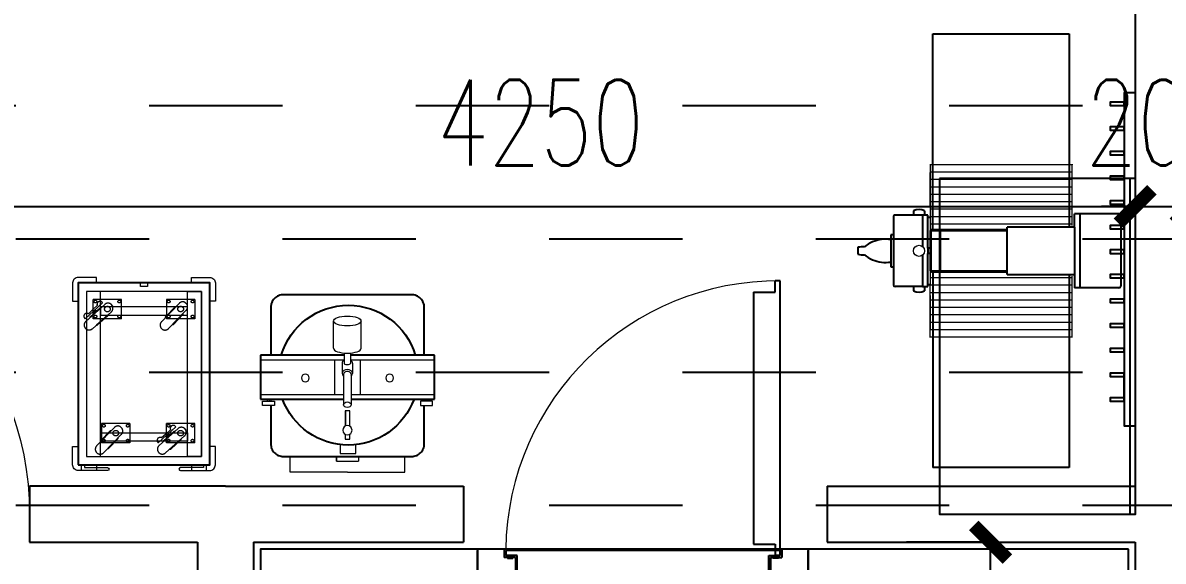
# Model space of a CAD drawing. Header units: millimetres. Extents: x 12325263 to 13848842, y -1463133 to 573208.
# Drawn here: x 12572072 to 12576147, y -840304 to -838380 of the extents above; entities that cross this region are included whole.
import ezdxf
from ezdxf.xclip import XClip

# ---------------------------------------------------------------- set-up
doc = ezdxf.new("R2010")
doc.units = ezdxf.units.MM
doc.header["$LTSCALE"] = 1000
doc.header["$XCLIPFRAME"] = 0
doc.linetypes.add('DASH', pattern=[0.35, 0.25, -0.1])
doc.linetypes.add('DASHED', pattern=[19.05, 12.7, -6.35])
for name, color, linetype in [('A-ANNO-DIMS', 83, 'Continuous'), ('A-WALL', 5, 'Continuous'), ('DOOR_FIRE', 1, 'Continuous'), ('fur202301', 252, 'Continuous'), ('WALL', 5, 'Continuous'), ('WALL-SHATCH', 8, 'Continuous'), ('建筑-楼板开洞', 251, 'Continuous')]:
    doc.layers.add(name, color=color, linetype=linetype)
doc.styles.add('_TCH_DIM_T3', font='SIMPLEX.shx', dxfattribs={"width": 0.705882, "bigfont": 'GBCBIG.shx'})
doc.dimstyles.new('_TCH_ARCH&&120', dxfattribs={"dimtxt": 306, "dimasz": 120, "dimexe": 300, "dimexo": 360, "dimgap": 147, "dimtad": 1, "dimdec": 0, "dimzin": 0, "dimdsep": 46, "dimtxsty": '_TCH_DIM_T3', "dimblk": 'ARCHTICK', "dimcen": 0.09, "dimclrt": 7, "dimazin": 2, "dimtfac": 1, "dimtdec": 0, "dimtix": 1, "dimtmove": 2, "dimatfit": 3, "dimfxl": 1, "dimfxlon": 1, "dimtolj": 1, "dimtzin": 0, "dimarcsym": 0})

# ---------------------------------------------------------------- blocks, each defined once
blk = doc.blocks.new('adgshg13-A$C7F010FC0')
at = {"layer": 'WALL-SHATCH'}
h = blk.add_hatch(color=256, dxfattribs=at)
h.dxf.hatch_style = 1
h.paths.add_polyline_path([(-60384.2, -16880.9), (-763.2, 197.5), (12587.6, -13153.3), (12587.6, -157996), (-162964.9, -188820.4), (-171262.4, -180522.9), (-171262.4, -31310.9), (-150707.2, -10755.7), (-131860.1, -7980.9), (-99162.4, -7980.9), (-99162.4, -4980.9), (-76620.4, -4980.9), (-70107.7, -16880.9)], flags=16)
h.paths.add_polyline_path([(-60091.2, -16380.9), (-646.9, 646.9), (12987.6, -12987.6), (12987.6, -158331.9), (-163100.6, -189250.4), (-171662.4, -180688.6), (-171662.4, -31145.2), (-150777.9, -10260.7), (-131896.7, -7480.9), (-99562.4, -7480.9), (-99562.4, -4580.9), (-76365.6, -4580.9), (-69907.5, -16380.9)])
blk = doc.blocks.new('A$C4C7A72D3')
at = {"layer": 'WALL', "color": 1}
blk.add_blockref('adgshg13-A$C7F010FC0', (210433, 205503.6), dxfattribs=at)
blk = doc.blocks.new('asdgagA$C655A5B81')
for p, q in [((0, 1059.1), (0, 963.1)), ((0, 959.1), (0, 1059.1)), ((135, 1059.1), (0, 1059.1)), ((0, 1059.1), (0, 963.1)), ((0, 965.1), (0, 1059.1)), ((0, 965.1), (0, 1059.1)), ((1045, 1059.1), (135, 1059.1)), ((135, 988.4), (135, 1059.1)), ((135, 988.4), (135, 1059.1)), ((140, 1059.1), (140, 981.2)), ((1040, 1059.1), (1040, 981.2)), ((1045, 988.4), (1045, 1059.1)), ((1045, 988.4), (1045, 1059.1)), ((1181, 1059.1), (1045, 1059.1)), ((1181, 959.1), (1181, 1059.1)), ((1181, 1059.1), (1181, 963.1)), ((1181, 1059.1), (1181, 963.1)), ((1181, 965.1), (1181, 1059.1)), ((94.4, 959.1), (94.4, 988.4)), ((135, 988.4), (94.4, 988.4)), ((94.4, 959.1), (94.4, 988.4)), ((135, 988.4), (94.4, 988.4)), ((94.4, 963.1), (94.4, 988.4)), ((140, 981.2), (99.4, 981.2)), ((99.4, 963.1), (99.4, 981.2)), ((99.4, 981.2), (117.5, 981.2)), ((99.4, 981.2), (99.4, 0)), ((117.5, 940.6), (117.5, 981.2)), ((1040, 981.2), (1080.6, 981.2)), ((1045, 988.4), (1085.6, 988.4)), ((1045, 988.4), (1085.6, 988.4)), ((1080.6, 963.1), (1080.6, 981.2)), ((1085.6, 959.1), (1085.6, 988.4)), ((1085.6, 959.1), (1085.6, 988.4)), ((1085.6, 963.1), (1085.6, 988.4)), ((0, 959.1), (94.4, 959.1)), ((94.4, 959.1), (1085.6, 959.1)), ((99.4, 963.1), (1080.6, 963.1)), ((195.4, 940.6), (117.5, 940.6)), ((195.4, 40.6), (195.4, 940.6)), ((1085.6, 959.1), (1181, 959.1)), ((117.5, 40.6), (117.5, 0)), ((195.4, 40.6), (117.5, 40.6)), ((99.4, 0), (117.5, 0))]:
    blk.add_line(p, q)
at = {"lineweight": 0}
for p, q in [((105.2, 981.2), (105.2, 982)), ((105.2, 982), (125.5, 982)), ((105.3, 992.4), (125.5, 992.4)), ((105.3, 989.4), (105.3, 992.4)), ((125.5, 989.4), (105.3, 989.4)), ((106, 981.2), (115, 981.2)), ((112.7, 985.7), (112.7, 989.5)), ((112.7, 989.5), (119.1, 989.5)), ((117.2, 985.7), (112.7, 985.7)), ((112.7, 985), (117.2, 985)), ((112.7, 984.6), (117.2, 984.6)), ((117.2, 983.1), (112.7, 983.1)), ((117.2, 982.7), (112.7, 982.7)), ((113.1, 987.8), (113.1, 989.1)), ((113.1, 989.1), (119.1, 989.1)), ((113.1, 987.8), (114.1, 987.8)), ((113.1, 986.1), (113.1, 987.4)), ((113.1, 987.4), (114.1, 987.4)), ((117.2, 986.1), (113.1, 986.1)), ((113.8, 991), (115.2, 989.6)), ((113.8, 990.8), (115.1, 989.6)), ((113.9, 991.4), (115.7, 989.7)), ((113.9, 991.3), (115.6, 989.6)), ((113.9, 991.2), (115.5, 989.6)), ((113.9, 991.1), (115.3, 989.6)), ((113.9, 990.7), (114.9, 989.6)), ((113.9, 990.5), (114.8, 989.7)), ((114, 991.6), (115.8, 989.8)), ((114, 991.5), (115.8, 989.7)), ((114, 990.2), (114.5, 989.8)), ((114.1, 991.7), (115.9, 989.8)), ((114.1, 991.7), (116, 989.9)), ((114.2, 991.9), (116.1, 990)), ((114.2, 991.8), (116.1, 989.9)), ((114.3, 991.9), (116.2, 990.1)), ((114.4, 992), (116.3, 990.1)), ((114.5, 992.1), (116.3, 990.2)), ((114.6, 992.1), (116.4, 990.3)), ((114.6, 992.1), (116.4, 990.4)), ((114.7, 992.2), (116.5, 990.5)), ((114.8, 992.2), (116.5, 990.6)), ((114.9, 992.2), (116.5, 990.7)), ((115.1, 992.3), (116.5, 990.8)), ((115.2, 992.3), (116.5, 990.9)), ((115.3, 992.3), (116.5, 991.1)), ((115.5, 992.2), (116.5, 991.2)), ((115.7, 992.2), (116.4, 991.4)), ((115.7, 981.2), (124.7, 981.2)), ((116, 992), (116.3, 991.7)), ((117.6, 982), (117.6, 982.3)), ((119.1, 985.5), (118, 985.5)), ((119.1, 985.2), (118, 985.2)), ((118, 982.7), (118, 982.7)), ((118, 982), (118, 982.3)), ((125.5, 989.5), (119.1, 989.5)), ((125.1, 989.1), (119.1, 989.1)), ((119.1, 985.5), (120.3, 985.5)), ((119.1, 985.2), (120.3, 985.2)), ((120.2, 982.7), (120.2, 982.7)), ((120.2, 982), (120.2, 982.3)), ((120.6, 982), (120.6, 982.3)), ((121, 986.1), (125.1, 986.1)), ((121, 985.7), (125.5, 985.7)), ((125.5, 985), (121, 985)), ((125.5, 984.6), (121, 984.6)), ((121, 983.1), (125.5, 983.1)), ((121, 982.7), (125.5, 982.7)), ((125.1, 987.8), (124.2, 987.8)), ((125.1, 987.4), (124.2, 987.4)), ((125.1, 987.8), (125.1, 989.1)), ((125.1, 986.1), (125.1, 987.4)), ((125.5, 992.4), (125.5, 989.4)), ((125.5, 985.7), (125.5, 989.5)), ((125.5, 981.2), (125.5, 982)), ((1054.5, 992.4), (1054.5, 989.4)), ((1074.7, 992.4), (1054.5, 992.4)), ((1054.5, 989.5), (1060.9, 989.5)), ((1054.5, 985.7), (1054.5, 989.5)), ((1054.5, 989.4), (1074.7, 989.4)), ((1059, 985.7), (1054.5, 985.7)), ((1054.5, 985), (1059, 985)), ((1054.5, 984.6), (1059, 984.6)), ((1059, 983.1), (1054.5, 983.1)), ((1059, 982.7), (1054.5, 982.7)), ((1074.8, 982), (1054.5, 982)), ((1054.5, 981.2), (1054.5, 982)), ((1054.9, 989.1), (1060.9, 989.1)), ((1054.9, 987.8), (1054.9, 989.1)), ((1054.9, 987.8), (1055.8, 987.8)), ((1054.9, 987.4), (1055.8, 987.4)), ((1054.9, 986.1), (1054.9, 987.4)), ((1059, 986.1), (1054.9, 986.1)), ((1064.3, 981.2), (1055.3, 981.2)), ((1059.4, 982), (1059.4, 982.3)), ((1060.9, 985.5), (1059.7, 985.5)), ((1060.9, 985.2), (1059.7, 985.2)), ((1059.8, 982.7), (1059.8, 982.7)), ((1059.8, 982), (1059.8, 982.3)), ((1067.3, 989.5), (1060.9, 989.5)), ((1066.9, 989.1), (1060.9, 989.1)), ((1060.9, 985.5), (1062, 985.5)), ((1060.9, 985.2), (1062, 985.2)), ((1062, 982.7), (1062, 982.7)), ((1062, 982), (1062, 982.3)), ((1062.4, 982), (1062.4, 982.3)), ((1062.8, 986.1), (1066.9, 986.1)), ((1062.8, 985.7), (1067.3, 985.7)), ((1067.3, 985), (1062.8, 985)), ((1067.3, 984.6), (1062.8, 984.6)), ((1062.8, 983.1), (1067.3, 983.1)), ((1062.8, 982.7), (1067.3, 982.7)), ((1064.7, 992.3), (1063.5, 991.1)), ((1064.8, 992.3), (1063.5, 990.9)), ((1064.9, 992.3), (1063.5, 990.8)), ((1064.5, 992.2), (1063.5, 991.2)), ((1065.1, 992.2), (1063.5, 990.7)), ((1065.2, 992.2), (1063.5, 990.6)), ((1065.3, 992.2), (1063.5, 990.5)), ((1064.3, 992.2), (1063.6, 991.4)), ((1065.4, 992.1), (1063.6, 990.4)), ((1065.4, 992.1), (1063.6, 990.3)), ((1065.5, 992.1), (1063.7, 990.2)), ((1064, 992), (1063.7, 991.7)), ((1065.6, 992), (1063.7, 990.1)), ((1065.7, 991.9), (1063.8, 990.1)), ((1065.8, 991.9), (1063.9, 990)), ((1065.8, 991.8), (1063.9, 989.9)), ((1065.9, 991.7), (1064, 989.9)), ((1065.9, 991.7), (1064.1, 989.8)), ((1066, 991.6), (1064.2, 989.8)), ((1066, 991.5), (1064.2, 989.7)), ((1066.1, 991.4), (1064.3, 989.7)), ((1066.1, 991.3), (1064.4, 989.6)), ((1066.1, 991.2), (1064.5, 989.6)), ((1066.1, 991.1), (1064.7, 989.6)), ((1066.2, 991), (1064.8, 989.6)), ((1066.2, 990.8), (1064.9, 989.6)), ((1074, 981.2), (1065, 981.2)), ((1066.1, 990.7), (1065.1, 989.6)), ((1066.1, 990.5), (1065.2, 989.7)), ((1066, 990.2), (1065.5, 989.8)), ((1066.9, 987.8), (1065.9, 987.8)), ((1066.9, 987.4), (1065.9, 987.4)), ((1066.9, 987.8), (1066.9, 989.1)), ((1066.9, 986.1), (1066.9, 987.4)), ((1067.3, 985.7), (1067.3, 989.5)), ((1074.7, 989.4), (1074.7, 992.4)), ((1074.8, 981.2), (1074.8, 982))]:
    blk.add_line(p, q, dxfattribs=at)
for centre in [(115.2, 990.9), (1064.8, 990.9)]:
    blk.add_circle(centre, 1.34, dxfattribs=at)
for centre, radius, start, end in [((112.7, 983.8), 1.12, 90, 270), ((112.7, 983.8), 0.75, 90, 270), ((114.1, 987.6), 0.188, 270, 90), ((117.2, 985.3), 0.75, 14.4775, 90), ((117.2, 985.3), 0.375, 270, 90), ((117.2, 985.3), 0.75, 270, 345.5225), ((117.2, 982.3), 0.75, 0, 90), ((117.2, 982.3), 0.375, 0, 90), ((121, 982.3), 0.75, 90, 180), ((121, 985.3), 0.75, 90, 165.5225), ((121, 985.3), 0.75, 194.4775, 270), ((121, 985.3), 0.375, 90, 270), ((121, 982.3), 0.375, 90, 180), ((124.2, 987.6), 0.188, 90, 270), ((125.5, 983.8), 1.12, 270, 90), ((125.5, 983.8), 0.75, 270, 90), ((1054.5, 983.8), 1.12, 90, 270), ((1054.5, 983.8), 0.75, 90, 270), ((1055.8, 987.6), 0.188, 270, 90), ((1059, 985.3), 0.75, 14.4775, 90), ((1059, 985.3), 0.375, 270, 90), ((1059, 985.3), 0.75, 270, 345.5225), ((1059, 982.3), 0.75, 0, 90), ((1059, 982.3), 0.375, 0, 90), ((1062.8, 985.3), 0.75, 90, 165.5225), ((1062.8, 985.3), 0.75, 194.4775, 270), ((1062.8, 982.3), 0.75, 90, 180), ((1062.8, 985.3), 0.375, 90, 270), ((1062.8, 982.3), 0.375, 90, 180), ((1065.9, 987.6), 0.188, 90, 270), ((1067.3, 983.8), 1.12, 270, 90), ((1067.3, 983.8), 0.75, 270, 90), ((108.4, 972.2), 972.2, 269.4672, 359.2315)]:
    blk.add_arc(centre, radius, start, end, dxfattribs=at)
for p in [(112.7, 982.7), (113.1, 987.6), (114.1, 987.4), (117.2, 985), (119.1, 985.3), (121, 985), (124.2, 987.4), (125.1, 987.6), (125.5, 982.7), (1054.5, 982.7), (1054.9, 987.6), (1055.8, 987.4), (1059, 985), (1060.9, 985.3), (1062.8, 985), (1065.9, 987.4), (1066.9, 987.6), (1067.3, 982.7)]:
    blk.add_point(p, dxfattribs=at)
blk = doc.blocks.new('*U1480')
for points in [[(0, -2099.8), (3100.4, -2099.8), (3100.4, 0), (0, 0)], [(100, -1999.8), (3000.4, -1999.8), (3000.4, -100), (100, -100)]]:
    blk.add_lwpolyline(points, close=True)
blk.add_blockref('asdgagA$C655A5B81', (1144.3, -3058.8))
blk = doc.blocks.new('asdgag2019061218092498771')
at = {"color": 1, "lineweight": 9, "extrusion": (2.41579e-06, -2.4158e-06, 1)}
for p, q in [((310.4, 0, 0), (105.2, 0, 0)), ((105.2, 0, 0), (105.2, -56.4, 0)), ((310.4, 0, 0), (515.7, 0, 0)), ((515.7, 0, 0), (515.7, -56.4, 0)), ((271.6, -40, 0), (271.6, -56.4, 0)), ((271.7, -56.5, 0), (271.7, -40, 0)), ((271.7, -40, 0), (349.2, -40, 0)), ((349.2, -56.4, 0), (349.2, -40, 0)), ((284.4, -99.2, 0), (284.4, -67.8, 0)), ((284.4, -67.8, 0), (340.7, -67.8, 0)), ((340.7, -67.8, 0), (340.7, -99, 0)), ((301.9, -118.1, 0), (319, -118.1, 0)), ((301.9, -135.9, 0), (301.9, -118.1, 0)), ((319, -118.1, 0), (319, -136.4, 0)), ((301.9, -220, 0), (301.9, -164.8, 0)), ((303.8, -220, 0), (303.8, -165.7, 0)), ((317.1, -220, 0), (317.1, -165.4, 0)), ((319, -164.3, 0), (319, -220, 0)), ((6.4, -238.7, 0), (6.4, -254.6, 0)), ((36.2, -238.7, 0), (6.4, -238.7, 0)), ((49.9, -238.7, 0), (36.2, -238.7, 0)), ((49.9, -254.6, 0), (49.9, -238.7, 0)), ((296.5, -350.5, 0), (296.5, -241.7, 0)), ((319, -220, 0), (301.9, -220, 0)), ((323.1, -350.5, 0), (323.1, -241.7, 0)), ((570.9, -238.7, 0), (584.7, -238.7, 0)), ((570.9, -254.6, 0), (570.9, -238.7, 0)), ((584.7, -238.7, 0), (614.5, -238.7, 0)), ((614.5, -238.7, 0), (614.5, -254.6, 0)), ((0, -278.3, 0), (296.5, -278.3, 0)), ((6.4, -254.6, 0), (24.8, -254.6, 0)), ((24.8, -254.6, 0), (24.8, -262, 0)), ((24.8, -254.6, 0), (49.9, -254.6, 0)), ((31.6, -254.6, 0), (31.6, -262, 0)), ((36.2, -262, 0), (36.2, -254.6, 0)), ((263.7, -402.3, 0), (263.7, -278.3, 0)), ((323.1, -278.3, 0), (620.7, -278.3, 0)), ((356.9, -278.3), (356.9, -402.3, 0)), ((596.1, -254.6, 0), (570.9, -254.6, 0)), ((584.7, -254.6, 0), (584.7, -262, 0)), ((589.3, -254.6, 0), (589.3, -262, 0)), ((596.1, -254.6, 0), (596.1, -262, 0)), ((614.5, -254.6, 0), (596.1, -254.6, 0)), ((291.2, -389.8, 0), (291.2, -353.3, 0)), ((328.4, -389.8, 0), (328.4, -353.3, 0)), ((0, -402.3, 0), (298, -402.3, 0)), ((298, -426.4, 0), (298, -389.5, 0)), ((320.8, -426.4, 0), (320.8, -389.5, 0)), ((320.8, -402.3, 0), (620.7, -402.3, 0)), ((259.9, -443.3, 0), (259.9, -540.9, 0)), ((359.4, -443.3, 0), (359.4, -540.9, 0))]:
    blk.add_line(p, q, dxfattribs=at)
at = {"color": 2, "extrusion": (2.41579e-06, -2.4158e-06, 1)}
for p, q in [((39.7, -84.7, 0), (41.6, -80.6, 0)), ((41.6, -80.6, 0), (43.9, -76.7, 0)), ((43.9, -76.7, 0), (46.6, -73.2, 0)), ((46.6, -73.2, 0), (49.6, -69.9, 0)), ((49.6, -69.9, 0), (52.9, -66.8, 0)), ((52.9, -66.8, 0), (56.5, -64.1, 0)), ((56.5, -64.1, 0), (60.3, -61.8, 0)), ((60.3, -61.8, 0), (64.4, -59.9, 0)), ((64.4, -59.9, 0), (68.6, -58.4, 0)), ((68.6, -58.4, 0), (73, -57.3, 0)), ((73, -57.3, 0), (77.4, -56.7, 0)), ((77.4, -56.7, 0), (81.9, -56.4, 0)), ((81.9, -56.4, 0), (271.6, -56.4, 0)), ((271.6, -56.4, 0), (349.2, -56.4, 0)), ((271.6, -56.4, 0), (349.2, -56.4, 0)), ((349.2, -56.4, 0), (539, -56.4, 0)), ((539, -56.4, 0), (543.4, -56.7, 0)), ((543.4, -56.7, 0), (547.9, -57.3, 0)), ((547.9, -57.3, 0), (552.2, -58.4, 0)), ((552.2, -58.4, 0), (556.4, -59.9, 0)), ((556.4, -59.9, 0), (560.5, -61.8, 0)), ((560.5, -61.8, 0), (564.4, -64.1, 0)), ((564.4, -64.1, 0), (567.9, -66.8, 0)), ((567.9, -66.8, 0), (571.3, -69.9, 0)), ((571.3, -69.9, 0), (574.3, -73.2, 0)), ((574.3, -73.2, 0), (577, -76.7, 0)), ((577, -76.7, 0), (579.3, -80.6, 0)), ((579.3, -80.6, 0), (581.2, -84.7, 0)), ((36.2, -102.1, 0), (36.5, -97.7, 0)), ((36.2, -208.4, 0), (36.2, -102.1, 0)), ((36.5, -97.7, 0), (37.1, -93.3, 0)), ((37.1, -93.3, 0), (38.2, -88.9, 0)), ((38.2, -88.9, 0), (39.7, -84.7, 0)), ((581.2, -84.7, 0), (582.7, -88.9, 0)), ((582.7, -88.9, 0), (583.8, -93.3, 0)), ((583.8, -93.3, 0), (584.5, -97.7, 0)), ((584.5, -97.7, 0), (584.7, -102.1, 0)), ((584.7, -102.1, 0), (584.7, -238.7, 0)), ((36.2, -226, 0), (36.2, -208.4, 0)), ((36.2, -238.7, 0), (36.2, -226, 0)), ((0, -262, 0), (24.8, -262, 0)), ((0, -418.6, 0), (0, -262, 0)), ((24.8, -262, 0), (296.5, -262, 0)), ((323.1, -262, 0), (596.1, -262, 0)), ((596.1, -262, 0), (620.7, -262, 0)), ((620.7, -262, 0), (620.7, -418.6, 0)), ((36.2, -418.6, 0), (0, -418.6, 0)), ((298, -418.6, 0), (36.2, -418.6, 0)), ((36.2, -589.1, 0), (36.2, -418.6, 0)), ((584.7, -418.6, 0), (320.8, -418.6, 0)), ((620.7, -418.6, 0), (584.7, -418.6, 0)), ((584.7, -418.6, 0), (584.7, -589.1, 0)), ((36.5, -593.6, 0), (36.2, -589.1, 0)), ((37.1, -598.1, 0), (36.5, -593.6, 0)), ((38.2, -602.4, 0), (37.1, -598.1, 0)), ((39.7, -606.6, 0), (38.2, -602.4, 0)), ((41.6, -610.7, 0), (39.7, -606.6, 0)), ((43.9, -614.5, 0), (41.6, -610.7, 0)), ((579.3, -610.7, 0), (577, -614.5, 0)), ((581.2, -606.6, 0), (579.3, -610.7, 0)), ((582.7, -602.4, 0), (581.2, -606.6, 0)), ((583.8, -598.1, 0), (582.7, -602.4, 0)), ((584.5, -593.6, 0), (583.8, -598.1, 0)), ((584.7, -589.1, 0), (584.5, -593.6, 0)), ((46.6, -618.1, 0), (43.9, -614.5, 0)), ((49.6, -621.5, 0), (46.6, -618.1, 0)), ((52.9, -624.5, 0), (49.6, -621.5, 0)), ((56.5, -627.1, 0), (52.9, -624.5, 0)), ((60.3, -629.4, 0), (56.5, -627.1, 0)), ((64.4, -631.3, 0), (60.3, -629.4, 0)), ((68.6, -632.9, 0), (64.4, -631.3, 0)), ((73, -633.9, 0), (68.6, -632.9, 0)), ((77.4, -634.6, 0), (73, -633.9, 0)), ((81.9, -634.8, 0), (77.4, -634.6, 0)), ((539, -634.8, 0), (81.9, -634.8, 0)), ((543.4, -634.6, 0), (539, -634.8, 0)), ((547.9, -633.9, 0), (543.4, -634.6, 0)), ((552.2, -632.9, 0), (547.9, -633.9, 0)), ((556.4, -631.3, 0), (552.2, -632.9, 0)), ((560.5, -629.4, 0), (556.4, -631.3, 0)), ((564.4, -627.1, 0), (560.5, -629.4, 0)), ((567.9, -624.5, 0), (564.4, -627.1, 0)), ((571.3, -621.5, 0), (567.9, -624.5, 0)), ((574.3, -618.1, 0), (571.3, -621.5, 0)), ((577, -614.5, 0), (574.3, -618.1, 0))]:
    blk.add_line(p, q, dxfattribs=at)
at = {"color": 1, "lineweight": 9, "extrusion": (2.41579e-06, -2.4158e-06, 1)}
for centre, radius in [((310, -150.4, 0), 16.6), ((159.8, -337.3, 0), 13.8), ((461, -337.3, 0), 13.8)]:
    blk.add_circle(centre, radius, dxfattribs=at)
at = {"color": 2, "extrusion": (2.41579e-06, -2.4158e-06, 1)}
for start, end in [(19.9543, 160.0457), (196.6016, 343.3984)]:
    blk.add_arc((313.3, -347.2, 0), 249.8, start, end, dxfattribs=at)
at = {"color": 1, "lineweight": 9, "extrusion": (-2.41579e-06, 2.4158e-06, -1)}
for centre, major_axis, ratio in [((309.8, -241.7, 0), (-13.3, 0, 0), 0.760857), ((309.7, -540.9, 0), (-49.7, 0, 0), 0.34877)]:
    blk.add_ellipse(centre, major_axis=major_axis, ratio=ratio, dxfattribs=at)
for centre, major_axis, ratio, start_param, end_param in [((309.8, -353.3, 0), (18.6, 0, 0), 0.760857, -0.780814, 3.911133), ((309.8, -350.5, 0), (13.3, 0, 0), 0.760857, 0, 3.141593), ((309.8, -389.8, 0), (-18.6, 0, 0), 0.760857, -0.878891, 0), ((309.4, -389.5, 0), (11.4, 0, 0), 0.361983, 3.141593, 6.283185), ((309.8, -389.8, 0), (-18.6, 0, 0), 0.760857, 3.141593, 4.084854), ((309.7, -443.3, 0), (49.7, 0, 0), 0.34877, 3.141593, 6.283185)]:
    blk.add_ellipse(centre, major_axis=major_axis, ratio=ratio, start_param=start_param, end_param=end_param, dxfattribs=at)
blk = doc.blocks.new('*U1593')
blk.add_line((-229506.2, 226397.5), (-229418.2, 226397.5))
at = {"layer": 'fur202301'}
for points in [[(-229518.2, 226397.5), (-229506.2, 226397.5), (-229506.2, 226447.5), (-229518.2, 226447.5)], [(-229430.2, 226397.5), (-229418.2, 226397.5), (-229418.2, 226447.5), (-229430.2, 226447.5)], [(-229342.2, 226397.5), (-229330.2, 226397.5), (-229330.2, 226447.5), (-229342.2, 226447.5)], [(-229254.2, 226397.5), (-229242.2, 226397.5), (-229242.2, 226447.5), (-229254.2, 226447.5)], [(-229166.2, 226397.5), (-229154.2, 226397.5), (-229154.2, 226447.5), (-229166.2, 226447.5)], [(-229078.2, 226397.5), (-229066.2, 226397.5), (-229066.2, 226447.5), (-229078.2, 226447.5)], [(-228990.2, 226397.5), (-228978.2, 226397.5), (-228978.2, 226447.5), (-228990.2, 226447.5)], [(-228902.2, 226397.5), (-228890.2, 226397.5), (-228890.2, 226447.5), (-228902.2, 226447.5)], [(-228814.2, 226397.5), (-228802.2, 226397.5), (-228802.2, 226447.5), (-228814.2, 226447.5)], [(-228726.2, 226397.5), (-228714.2, 226397.5), (-228714.2, 226447.5), (-228726.2, 226447.5)], [(-228638.2, 226397.5), (-228626.2, 226397.5), (-228626.2, 226447.5), (-228638.2, 226447.5)], [(-228550.2, 226397.5), (-228538.2, 226397.5), (-228538.2, 226447.5), (-228550.2, 226447.5)], [(-228462.2, 226397.5), (-228450.2, 226397.5), (-228450.2, 226447.5), (-228462.2, 226447.5)], [(-229606.2, 226357.5), (-228416.2, 226357.5), (-228416.2, 226397.5), (-229606.2, 226397.5)]]:
    blk.add_lwpolyline(points, close=True, dxfattribs=at)
blk = doc.blocks.new('asdgag2019061914144976986')
at = {"color": 2}
for p, q in [((648.5, 0, 0), (901.5, 0, 0)), ((642.5, -6, 0), (642.5, -145.5, 0)), ((907.5, -6, 0), (907.5, -145.5, 0)), ((642.5, -145.5, 0), (642.5, -165.5, 0)), ((642.5, -145.5, 0), (907.5, -145.5, 0)), ((907.5, -145.5, 0), (907.5, -165.5, 0)), ((0, -184, 0), (690, -184, 0)), ((0, -671, 0), (0, -184, 0)), ((690, -165.5, 0), (642.5, -165.5, 0)), ((690, -165.5, 0), (860, -165.5, 0)), ((690, -165.5, 0), (690, -405.5, 0)), ((860, -165.5, 0), (907.5, -165.5, 0)), ((860, -184, 0), (860, -165.5, 0)), ((860, -405.5, 0), (860, -184, 0)), ((860, -184, 0), (1550, -184, 0)), ((1550, -184, 0), (1550, -671, 0)), ((860, -405.5, 0), (690, -405.5, 0)), ((700, -405.5, 0), (700, -645.5, 0)), ((703, -405.5, 0), (703, -675, 0)), ((847, -675, 0), (847, -405.5, 0)), ((850, -645.5, 0), (850, -405.5, 0)), ((700, -645.5, 0), (850, -645.5, 0)), ((700, -645.5, 0), (700, -671, 0)), ((850, -671, 0), (850, -645.5, 0)), ((700, -671, 0), (0, -671, 0)), ((647.5, -688.5, 0), (647.5, -708.5, 0)), ((655, -688.5, 0), (647.5, -688.5, 0)), ((655, -688.5, 0), (655, -680.5, 0)), ((765, -688.5, 0), (655, -688.5, 0)), ((700, -671, 0), (700, -675, 0)), ((706, -678, 0), (844, -678, 0)), ((706, -681, 0), (765, -681, 0)), ((765, -681, 0), (765, -688.5, 0)), ((765, -681, 0), (785, -681, 0)), ((765, -688.5, 0), (785, -688.5, 0)), ((785, -681, 0), (785, -688.5, 0)), ((785, -681, 0), (844, -681, 0)), ((895, -688.5, 0), (785, -688.5, 0)), ((850, -675, 0), (850, -671, 0)), ((850, -671, 0), (1550, -671, 0)), ((895, -688.5, 0), (895, -680.5, 0)), ((902.5, -688.5, 0), (895, -688.5, 0)), ((902.5, -700.5, 0), (902.5, -688.5, 0)), ((631.8, -700.5, 0), (647.5, -700.5, 0)), ((647.5, -708.5, 0), (647.5, -733.5, 0)), ((647.5, -708.5, 0), (759, -708.5, 0)), ((791, -708.5, 0), (902.5, -708.5, 0)), ((902.5, -700.5, 0), (918.2, -700.5, 0)), ((902.5, -708.5, 0), (902.5, -700.5, 0)), ((902.5, -708.5, 0), (902.5, -733.5, 0)), ((631.8, -740.5, 0), (647.5, -740.5, 0)), ((647.5, -733.5, 0), (647.5, -806, 0)), ((902.5, -733.5, 0), (902.5, -740.5, 0)), ((902.5, -740.5, 0), (902.5, -806, 0)), ((902.5, -740.5, 0), (918.2, -740.5, 0)), ((653.5, -812, 0), (718.2, -812, 0)), ((718.2, -812, 0), (718.2, -821, 0)), ((718.2, -812, 0), (896.5, -812, 0)), ((831.8, -821, 0), (831.8, -812, 0)), ((718.2, -821, 0), (775, -821, 0)), ((775, -821, 0), (815, -821, 0)), ((815, -821, 0), (831.8, -821, 0)), ((762.5, -939, 0), (787.5, -939, 0))]:
    blk.add_line(p, q, dxfattribs=at)
at = {"color": 1, "lineweight": 9}
for p, q in [((465, -173.5, 0), (467.5, -173.5, 0)), ((467.5, -173.5, 0), (467.5, -680.5, 0)), ((494, -173.5, 0), (467.5, -173.5, 0)), ((494, -173.5, 0), (494, -680.5, 0)), ((684.9, -173.5, 0), (495, -173.5, 0)), ((520.5, -173.5, 0), (520.5, -680.5, 0)), ((547, -173.5, 0), (547, -680.5, 0)), ((573.5, -173.5, 0), (573.5, -680.5, 0)), ((600, -173.5, 0), (600, -680.5, 0)), ((626.5, -173.5, 0), (626.5, -680.5, 0)), ((653, -173.5, 0), (653, -680.5, 0)), ((679.5, -173.5, 0), (679.5, -680.5, 0)), ((870.5, -173.5, 0), (865.3, -173.5, 0)), ((897, -173.5, 0), (870.5, -173.5, 0)), ((870.5, -680.5, 0), (870.5, -173.5, 0)), ((923.5, -173.5, 0), (897, -173.5, 0)), ((897, -680.5, 0), (897, -173.5, 0)), ((950, -173.5, 0), (923.5, -173.5, 0)), ((923.5, -680.5, 0), (923.5, -173.5, 0)), ((976.5, -173.5, 0), (950, -173.5, 0)), ((950, -680.5, 0), (950, -173.5, 0)), ((1003, -173.5, 0), (976.5, -173.5, 0)), ((976.5, -680.5, 0), (976.5, -173.5, 0)), ((1029.5, -173.5, 0), (1003, -173.5, 0)), ((1003, -680.5, 0), (1003, -173.5, 0)), ((1056, -173.5, 0), (1029.5, -173.5, 0)), ((1029.5, -680.5, 0), (1029.5, -173.5, 0)), ((1082.5, -173.5, 0), (1056, -173.5, 0)), ((1056, -680.5, 0), (1056, -173.5, 0)), ((1085, -173.5, 0), (1082.5, -173.5, 0)), ((1082.5, -680.5, 0), (1082.5, -173.5, 0)), ((465, -680.5, 0), (655, -680.5, 0)), ((615, -680.5, 0), (495, -680.5, 0)), ((655, -680.5, 0), (703.6, -680.5, 0)), ((846.4, -680.5, 0), (870.5, -680.5, 0)), ((870.5, -680.5, 0), (895, -680.5, 0)), ((897, -680.5, 0), (895, -680.5, 0)), ((923.5, -680.5, 0), (897, -680.5, 0)), ((950, -680.5, 0), (923.5, -680.5, 0)), ((935, -680.5, 0), (950, -680.5, 0)), ((976.5, -680.5, 0), (950, -680.5, 0)), ((950, -680.5, 0), (976.5, -680.5, 0)), ((1003, -680.5, 0), (976.5, -680.5, 0)), ((976.5, -680.5, 0), (1003, -680.5, 0)), ((1029.5, -680.5, 0), (1003, -680.5, 0)), ((1003, -680.5, 0), (1029.5, -680.5, 0)), ((1056, -680.5, 0), (1029.5, -680.5, 0)), ((1029.5, -680.5, 0), (1055, -680.5, 0)), ((1082.5, -680.5, 0), (1056, -680.5, 0)), ((1085, -680.5, 0), (1082.5, -680.5, 0))]:
    blk.add_line(p, q, dxfattribs=at)
blk.add_circle((775, -720.5, 0), 20, dxfattribs=at)
at = {"color": 2}
for centre, radius, start, end in [((648.5, -6, 0), 6, 90, 180), ((901.5, -6, 0), 6, 0, 90), ((706, -675, 0), 6, 180, 270), ((706, -675, 0), 3, 180, 270), ((844, -675, 0), 3, 270, 0), ((844, -675, 0), 6, 270, 0), ((677.7, -720.5, 0), 50, 156.4414, 203.5586), ((872.3, -720.5, 0), 50, 336.4414, 23.5586), ((653.5, -806, 0), 6, 180, 270), ((896.5, -806, 0), 6, 270, 0), ((870.5, -839.7, 0), 136.8, 172.1385, 186.0002), ((861.3, -837.2, 0), 127.9, 187.5457, 217.9097), ((688.7, -837.2, 0), 127.9, 322.0903, 352.4543), ((679.5, -839.7, 0), 136.8, 353.9998, 7.8615), ((963.8, -908.6, 0), 203.6, 182.0215, 188.5844), ((586.2, -908.6, 0), 203.6, 351.4156, 357.9785)]:
    blk.add_arc(centre, radius, start, end, dxfattribs=at)
blk = doc.blocks.new('asdgag趟门工作柜')
blk.add_line((304938.6, 85935.8), (306138.6, 85935.8))
blk.add_lwpolyline([(304938.6, 85255.8), (306138.6, 85255.8), (306138.6, 85955.8), (304938.6, 85955.8)], close=True)
blk = doc.blocks.new('asdgag2019070515460210578')
at = {"color": 1, "linetype": 'DASH', "lineweight": 0}
for p, q in [((73.5, -147.8), (73.5, -78.5)), ((174.8, -78.5), (73.5, -78.5)), ((174.8, -147.8), (174.8, -78.5)), ((436.5, -78.5), (335.2, -78.5)), ((335.2, -78.5), (335.2, -147.8)), ((436.5, -78.5), (436.5, -147.8)), ((75.6, -119), (44.3, -147.6)), ((72.2, -115.3), (56.3, -129.8)), ((71.7, -124.7), (81.7, -115.8)), ((72.2, -115.3), (88.1, -100.8)), ((72.9, -127.9), (84.8, -117.3)), ((73, -122.1), (79, -116.8)), ((73.7, -122.9), (73, -122.1)), ((75.6, -119), (106.9, -90.4)), ((75.6, -118.9), (80.5, -124.5)), ((79, -116.8), (79.7, -117.6)), ((81.7, -115.8), (83.8, -118.2)), ((81.8, -119.9), (83.5, -121.8)), ((84.8, -117.3), (86.5, -119.2)), ((135.6, -94.4), (142.8, -102.6)), ((408.9, -96.7), (401, -89.2)), ((73.9, -127.1), (71.7, -124.7)), ((74.5, -129.8), (72.9, -127.9)), ((174.8, -147.8), (73.5, -147.8)), ((75.8, -125.3), (77.5, -127.2)), ((436.5, -147.8), (335.2, -147.8)), ((204.8, -522.2), (103.5, -522.2)), ((103.5, -522.2), (103.5, -591.5)), ((204.8, -522.2), (204.8, -591.5)), ((335.2, -591.5), (335.2, -522.2)), ((436.5, -522.2), (335.2, -522.2)), ((436.5, -591.5), (436.5, -522.2)), ((177.2, -540.4), (169.4, -532.8)), ((337.2, -562.7), (305.9, -591.3)), ((333.9, -559), (318, -573.5)), ((333.4, -568.3), (343.3, -559.5)), ((335.5, -570.7), (333.4, -568.3)), ((333.9, -558.9), (349.8, -544.4)), ((334.5, -571.6), (346.5, -561)), ((334.7, -565.8), (340.6, -560.4)), ((335.4, -566.6), (334.7, -565.8)), ((337.3, -562.6), (368.6, -534.1)), ((337.3, -562.6), (342.1, -568.2)), ((337.5, -568.9), (339.2, -570.8)), ((340.6, -560.4), (341.4, -561.2)), ((343.3, -559.5), (345.5, -561.8)), ((343.5, -563.6), (345.2, -565.5)), ((346.5, -561), (348.1, -562.8)), ((397.2, -538.1), (404.5, -546.2)), ((204.8, -591.5), (103.5, -591.5)), ((336.2, -573.5), (334.5, -571.6)), ((436.5, -591.5), (335.2, -591.5))]:
    blk.add_line(p, q, dxfattribs=at)
at = {"color": 8, "lineweight": 13}
for points in [[(85, -20), (85, 0), (20, 0, 0.414214), (0, -20), (0, -85), (20, -85), (20, -20)], [(425, -20), (425, 0), (490, 0, -0.414214), (510, -20), (510, -85), (490, -85), (490, -20)], [(85, -670), (85, -690), (20, -690, -0.414214), (0, -670), (0, -605), (20, -605), (20, -670)], [(425, -670), (425, -690), (490, -690, 0.414214), (510, -670), (510, -605), (490, -605), (490, -670)]]:
    blk.add_lwpolyline(points, format="xyb", close=True, dxfattribs=at)
blk.add_lwpolyline([(20, -670), (490, -670), (490, -20), (20, -20)], close=True)
at = {"color": 1, "linetype": 'DASHED', "lineweight": 0}
for points in [[(267.5, -20), (267.5, -32), (242.5, -32), (242.5, -20)], [(100, -135), (410, -135), (410, -105), (100, -105)], [(100, -555), (410, -555), (410, -585), (100, -585)]]:
    blk.add_lwpolyline(points, close=True, dxfattribs=at)
at = {"color": 8, "lineweight": 13}
for points in [[(50, -640), (460, -640), (460, -50), (50, -50)], [(50, -640), (100, -640), (100, -50), (50, -50)], [(460, -640), (410, -640), (410, -50), (460, -50)]]:
    blk.add_lwpolyline(points, close=True, dxfattribs=at)
at = {"color": 1, "linetype": 'DASH', "lineweight": 0}
for points in [[(142.8, -102.6, -0.324373), (138.4, -122.7), (70.5, -183.3, -0.414214), (45.7, -181.9), (45.7, -181.9, -0.414214), (47.1, -157.2), (115.1, -96.5, -0.324373), (135.6, -94.4, -0.324373)], [(401, -89.2, 0.324373), (380.7, -92.8), (317.5, -158.4, 0.414214), (318, -183.2), (318, -183.2, 0.414214), (342.8, -182.7), (406, -117.1, 0.324373), (408.9, -96.7, 0.324373)], [(169.3, -532.8, 0.324373), (149.1, -536.4), (85.9, -602, 0.414214), (86.3, -626.8), (86.3, -626.8, 0.414214), (111.1, -626.4), (174.3, -560.8, 0.324373), (177.2, -540.4, 0.324373)], [(404.5, -546.2, -0.324373), (400.1, -566.4), (332.2, -627, -0.414214), (307.4, -625.6), (307.4, -625.6, -0.414214), (308.8, -600.8), (376.7, -540.2, -0.324373), (397.2, -538.1, -0.324373)]]:
    blk.add_lwpolyline(points, format="xyb", dxfattribs=at)
for points in [[(102.2, -108), (102.2, -108, 0.414214), (99.2, -107.8), (62.6, -140.5, 0.414214), (62.4, -143.5), (62.4, -143.5)], [(368.8, -105.2), (368.8, -105.2, 0.414214), (365.8, -105.2), (331.7, -140.6, 0.414214), (331.8, -143.6), (331.8, -143.6)], [(125.6, -134.2), (125.6, -134.2, -0.414214), (125.4, -137.2), (88.8, -169.8, -0.414214), (85.8, -169.7), (85.8, -169.7)], [(394.1, -129.5), (394.1, -129.5, -0.414214), (394.1, -132.5), (360.1, -167.9, -0.414214), (357.1, -167.9), (357.1, -167.9)], [(137.1, -548.8), (137.1, -548.8, 0.414214), (134.1, -548.9), (100.1, -584.2, 0.414214), (100.1, -587.2), (100.1, -587.2)], [(363.9, -551.6), (363.9, -551.6, 0.414214), (360.9, -551.5), (324.3, -584.1, 0.414214), (324.1, -587.2), (324.1, -587.2)], [(162.4, -573.2), (162.4, -573.2, -0.414214), (162.5, -576.2), (128.4, -611.5, -0.414214), (125.4, -611.6), (125.4, -611.6)], [(387.3, -577.8), (387.3, -577.8, -0.414214), (387.1, -580.8), (350.5, -613.5, -0.414214), (347.5, -613.3), (347.5, -613.3)]]:
    blk.add_lwpolyline(points, format="xyb", close=True, dxfattribs=at)
at = {"color": 3, "lineweight": 13}
for points in [[(32, -690), (32, -670), (42, -670), (42, -680), (125, -680, -1), (125, -690)], [(478, -690), (478, -670), (468, -670), (468, -680), (385, -680, 1), (385, -690)]]:
    blk.add_lwpolyline(points, format="xyb", close=True, dxfattribs=at)
at = {"color": 1, "linetype": 'DASH', "lineweight": 0}
for centre, radius in [((81.4, -86.4), 5), ((166.9, -86.4), 5), ((343.1, -86.4), 5), ((428.6, -86.4), 5), ((124.2, -113.2), 10), ((386, -113), 10), ((81.4, -139.9), 5), ((166.9, -139.9), 5), ((343.1, -139.9), 5), ((428.6, -139.9), 5), ((111.4, -530.1), 5), ((196.9, -530.1), 5), ((343.1, -530.1), 5), ((428.6, -530.1), 5), ((154.3, -556.7), 10), ((385.8, -556.8), 10), ((111.4, -583.6), 5), ((196.9, -583.6), 5), ((343.1, -583.6), 5), ((428.6, -583.6), 5)]:
    blk.add_circle(centre, radius, dxfattribs=at)
for centre, start, end in [((97.8, -96.1), 32.1101, 205.7237), ((50.8, -139), 59.0501, 232.6637), ((359.5, -539.8), 32.1101, 205.7237), ((312.4, -582.7), 59.0501, 232.6637)]:
    blk.add_arc(centre, 10.7, start, end, dxfattribs=at)
blk = doc.blocks.new('sdfgsdffhg')
at = {"layer": 'fur202301'}
for name, p, rotation in [('asdgag2019061914144976986', (-5089, 35636.7, 0), 270), ('*U1593', (221320.9, 263842.9), 90), ('asdgag趟门工作柜', (-90992.2, 340058.6, 0), 270), ('*U1480', (-5061.4, 31695.2, 0), 180)]:
    blk.add_blockref(name, p, dxfattribs=dict(at, rotation=rotation))
blk.add_blockref('asdgag2019070515460210578', (-8833.6, 34766.7), dxfattribs=at)
at = {"layer": 'fur202301', "xscale": -1, "rotation": 180}
blk.add_blockref('asdgag2019061218092498771', (-8161.9, 34070, 0), dxfattribs=at)
blk = doc.blocks.new('_ArchTick')
at = {"color": 0, "linetype": 'ByBlock', "const_width": 0.4}
blk.add_lwpolyline([(-0.5, -0.5), (0.5, 0.5)], dxfattribs=at)
blk = doc.blocks.new('*D4158')
at = {"layer": 'A-ANNO-DIMS', "color": 0, "lineweight": -2, "transparency": 16777216}
for p, q in [((12571396.8, -841219), (12571396.8, -841520)), ((12571396.8, -841220), (12572696.8, -841220)), ((12572696.8, -841219), (12572696.8, -841520))]:
    blk.add_line(p, q, dxfattribs=at)
at = {"layer": 'Defpoints', "color": 0, "transparency": 16777216}
for p in [(12571396.8, -839536.8), (12572696.8, -839536.8), (12572696.8, -841220)]:
    blk.add_point(p, dxfattribs=at)
at = {"layer": 'A-ANNO-DIMS', "color": 0, "lineweight": -2, "transparency": 16777216, "xscale": 120, "yscale": 120, "zscale": 120, "rotation": 180}
blk.add_blockref('_ArchTick', (12571396.8, -841220), dxfattribs=at)
at = {"layer": 'A-ANNO-DIMS', "color": 0, "lineweight": -2, "transparency": 16777216, "xscale": 120, "yscale": 120, "zscale": 120}
blk.add_blockref('_ArchTick', (12572696.8, -841220), dxfattribs=at)
at = {"layer": 'A-ANNO-DIMS', "color": 7, "transparency": 16777216, "insert": (12572046.8, -840920), "char_height": 306, "attachment_point": 5, "style": '_TCH_DIM_T3'}
blk.add_mtext('\\A1;1300', dxfattribs=at)
blk = doc.blocks.new('*D4159')
at = {"layer": 'A-ANNO-DIMS', "color": 0, "lineweight": -2, "transparency": 16777216}
for p, q in [((12572696.8, -841219), (12572696.8, -841520)), ((12572696.8, -841220), (12573646.8, -841220)), ((12573646.8, -841219), (12573646.8, -841520))]:
    blk.add_line(p, q, dxfattribs=at)
at = {"layer": 'Defpoints', "color": 0, "transparency": 16777216}
for p in [(12572696.8, -839536.8), (12573646.8, -839536.8), (12573646.8, -841220)]:
    blk.add_point(p, dxfattribs=at)
at = {"layer": 'A-ANNO-DIMS', "color": 0, "lineweight": -2, "transparency": 16777216, "xscale": 120, "yscale": 120, "zscale": 120, "rotation": 180}
blk.add_blockref('_ArchTick', (12572696.8, -841220), dxfattribs=at)
at = {"layer": 'A-ANNO-DIMS', "color": 0, "lineweight": -2, "transparency": 16777216, "xscale": 120, "yscale": 120, "zscale": 120}
blk.add_blockref('_ArchTick', (12573646.8, -841220), dxfattribs=at)
at = {"layer": 'A-ANNO-DIMS', "color": 7, "transparency": 16777216, "insert": (12573171.8, -840920), "char_height": 306, "attachment_point": 5, "style": '_TCH_DIM_T3'}
blk.add_mtext('\\A1;950', dxfattribs=at)
blk = doc.blocks.new('*D4314')
at = {"layer": 'A-ANNO-DIMS', "color": 0, "lineweight": -2, "transparency": 16777216}
for p, q in [((12571796.8, -839035.8), (12571796.8, -839336.8)), ((12571796.8, -839036.8), (12576046.8, -839036.8)), ((12576046.8, -839035.8), (12576046.8, -839336.8))]:
    blk.add_line(p, q, dxfattribs=at)
at = {"layer": 'Defpoints', "color": 0, "transparency": 16777216}
for p in [(12571796.8, -837836.8), (12576046.8, -837836.8), (12576046.8, -839036.8)]:
    blk.add_point(p, dxfattribs=at)
at = {"layer": 'A-ANNO-DIMS', "color": 0, "lineweight": -2, "transparency": 16777216, "xscale": 120, "yscale": 120, "zscale": 120, "rotation": 180}
blk.add_blockref('_ArchTick', (12571796.8, -839036.8), dxfattribs=at)
at = {"layer": 'A-ANNO-DIMS', "color": 0, "lineweight": -2, "transparency": 16777216, "xscale": 120, "yscale": 120, "zscale": 120}
blk.add_blockref('_ArchTick', (12576046.8, -839036.8), dxfattribs=at)
at = {"layer": 'A-ANNO-DIMS', "color": 7, "transparency": 16777216, "insert": (12573921.8, -838736.8), "char_height": 306, "attachment_point": 5, "style": '_TCH_DIM_T3'}
blk.add_mtext('\\A1;4250', dxfattribs=at)
blk = doc.blocks.new('*D4315')
at = {"layer": 'A-ANNO-DIMS', "color": 0, "lineweight": -2, "transparency": 16777216}
for p, q in [((12576046.8, -839036.8), (12575926.8, -839036.8)), ((12576046.8, -839035.8), (12576046.8, -839336.8)), ((12576046.8, -839036.8), (12576246.8, -839036.8)), ((12576246.8, -839035.8), (12576246.8, -839336.8)), ((12576246.8, -839036.8), (12576366.8, -839036.8))]:
    blk.add_line(p, q, dxfattribs=at)
at = {"layer": 'Defpoints', "color": 0, "transparency": 16777216}
for p in [(12576046.8, -837836.8), (12576246.8, -837836.8), (12576246.8, -839036.8)]:
    blk.add_point(p, dxfattribs=at)
at = {"layer": 'A-ANNO-DIMS', "color": 0, "lineweight": -2, "transparency": 16777216, "xscale": 120, "yscale": 120, "zscale": 120}
blk.add_blockref('_ArchTick', (12576046.8, -839036.8), dxfattribs=at)
at = {"layer": 'A-ANNO-DIMS', "color": 0, "lineweight": -2, "transparency": 16777216, "xscale": 120, "yscale": 120, "zscale": 120, "rotation": 180}
blk.add_blockref('_ArchTick', (12576246.8, -839036.8), dxfattribs=at)
at = {"layer": 'A-ANNO-DIMS', "color": 7, "transparency": 16777216, "insert": (12576146.8, -838736.8), "char_height": 306, "attachment_point": 5, "style": '_TCH_DIM_T3'}
blk.add_mtext('\\A1;200', dxfattribs=at)
blk = doc.blocks.new('*D4323')
at = {"layer": 'A-ANNO-DIMS', "color": 0, "lineweight": -2, "transparency": 16777216}
for p, q in [((12575531, -840236.8), (12575230, -840236.8)), ((12575530, -841186.8), (12575530, -840236.8)), ((12575531, -841186.8), (12575230, -841186.8))]:
    blk.add_line(p, q, dxfattribs=at)
at = {"layer": 'Defpoints', "color": 0, "transparency": 16777216}
for p in [(12575530, -840236.8), (12576246.8, -840236.8), (12576246.8, -841186.8)]:
    blk.add_point(p, dxfattribs=at)
at = {"layer": 'A-ANNO-DIMS', "color": 0, "lineweight": -2, "transparency": 16777216, "xscale": 120, "yscale": 120, "zscale": 120}
for p, rotation in [((12575530, -840236.8), 90), ((12575530, -841186.8), 270)]:
    blk.add_blockref('_ArchTick', p, dxfattribs=dict(at, rotation=rotation))
at = {"layer": 'A-ANNO-DIMS', "color": 7, "transparency": 16777216, "insert": (12575230, -840711.8), "char_height": 306, "attachment_point": 5, "rotation": 90, "style": '_TCH_DIM_T3'}
blk.add_mtext('\\A1;950', dxfattribs=at)
blk = doc.blocks.new('$DorLib2D$00000001')
for p, q in [((0.45, 0.975), (0.5, 0.975)), ((0.45, 0), (0.45, 0.975)), ((0.5, 0), (0.5, 0.975)), ((0.5, 0), (0.45, 0))]:
    blk.add_line(p, q)
at = {"lineweight": 13}
blk.add_arc((0.475, 0), 0.975, 91.4693, 180, dxfattribs=at)

msp = doc.modelspace()

# ---------------------------------------------------------------- block references
ref = msp.add_blockref('A$C4C7A72D3', (12385714.9, -906209.5), dxfattribs=dict(rotation=350.041249254255))
XClip(ref).set_block_clipping_path([(223442.8584877662, 85923.1187333744), (220542.7961432356, 85923.1422391906), (220542.8579492103, 89292.823275506), (211526.9150355905, 89292.8101311298), (210631.4331447985, 94392.8080583527), (206113.3685902953, 94392.8025418455), (206001.4315187763, 95030.3127344656), (204376.2826588508, 94744.9613686837), (203364.4570056833, 100506.9030052917), (197947.3947122637, 99555.7482674252), (192482.3428474721, 130679.4765393781), (190118.7804593667, 130264.4504016289), (191623.4071957469, 121695.6427078634), (177046.6486519482, 119136.2011700841), (175707.6223907359, 126760.8483765714), (173902.988371335, 128026.4039125028), (169528.3854461554, 127258.2903269802), (169070.0967394859, 129868.3614864857), (163308.2517458182, 128856.6693391807), (163766.52659606, 126246.6171700556), (159679.1795131005, 125528.9180921423), (170669.6888374612, 62935.797914044), (167222.1989369914, 62330.4650948944), (167939.7759490944, 58243.6808593175), (171386.9528796654, 58848.2912487988), (172857.0656793863, 50477.0032648193), (165962.5026008021, 49266.4230898353), (168037.7813034765, 37447.1796448426), (140649.9584970828, 32638.2390106404), (115387.9799239188, 28202.5781787895), (95598.7254695911, 140907.4332163476), (226939.476109907, 163968.8668500402), (240128.6952811591, 88852.8973128139)])

# ---------------------------------------------------------------- next in the draw order: hatches: boundary and pattern name
at = {"layer": '建筑-楼板开洞'}
h = msp.add_hatch(dxfattribs=at)
h.set_pattern_fill('DASH', color=256, scale=500)
h.set_pattern_definition([(0, (0, 0), (476.25, 476.25), [476.25, -476.25])])
h.paths.add_polyline_path([(12597696.7, -842386.8), (12590696.8, -842386.9), (12590697.1, -843986.8), (12595796.8, -843986.9), (12595797.1, -849736.9), (12588796.8, -849736.8), (12588796.8, -851936.8), (12564896.8, -851936.8), (12564896.8, -816186.8), (12568846.8, -816186.8), (12568846.8, -816040), (12568846.8, -807536.8), (12574696.8, -807536.8), (12574696.8, -810386.8), (12575896.8, -810386.8), (12579055.2, -810386.8), (12580496.9, -811828.2), (12580696.9, -819086.9), (12595696.9, -819086.7), (12595696.9, -812786.8), (12597696.7, -812786.8)])

# ---------------------------------------------------------------- next in the draw order: block references
msp.add_blockref('sdfgsdffhg', (12581083.9, -874056.8, 0))

# ---------------------------------------------------------------- next in the draw order: linework, layer by layer
at = {"layer": 'A-WALL'}
for p, q in [((12576046.8, -836886.8), (12576046.8, -840036.8)), ((12572796.8, -840036.8), (12572096.8, -840036.8)), ((12572096.8, -840036.8), (12572096.8, -840236.8)), ((12572796.8, -840036.8), (12573646.8, -840036.8)), ((12573646.8, -840036.8), (12573646.8, -840236.8)), ((12574946.8, -840036.8), (12576046.8, -840036.8)), ((12574946.8, -840036.8), (12574946.8, -840236.8)), ((12572096.8, -840236.8), (12572696.8, -840236.8)), ((12572696.8, -840236.8), (12572696.8, -842386.8)), ((12572896.8, -840236.8), (12572896.8, -842386.8)), ((12572896.8, -840236.8), (12573646.8, -840236.8)), ((12574946.8, -840236.8), (12576046.8, -840236.8)), ((12576046.8, -840236.8), (12576046.8, -841086.8))]:
    msp.add_line(p, q, dxfattribs=at)

# ---------------------------------------------------------------- next in the draw order: block references
at = {"layer": 'DOOR_FIRE', "xscale": -1100, "yscale": 1100, "zscale": 200, "rotation": 359.9999999995296}
msp.add_blockref('$DorLib2D$00000001', (12571546.8, -840136.8), dxfattribs=at)

# ---------------------------------------------------------------- next in the draw order: dimensions: what is measured, and where the dimension line sits
at = {"layer": 'A-ANNO-DIMS'}
for p1, p2, distance, picture, middle in [((12571796.8, -837836.8), (12576046.8, -837836.8), -1200, '*D4314', (12573921.8, -838736.8)), ((12576046.8, -837836.8), (12576246.8, -837836.8), -1200, '*D4315', (12576146.8, -838736.8)), ((12571396.8, -839536.8), (12572696.8, -839536.8), -1683.2, '*D4158', (12572046.8, -840920)), ((12572696.8, -839536.8), (12573646.8, -839536.8), -1683.2, '*D4159', (12573171.8, -840920)), ((12576246.8, -841186.8), (12576246.8, -840236.8), 716.8, '*D4323', (12575230, -840711.8))]:
    dim = msp.add_aligned_dim(p1=p1, p2=p2, distance=distance, dimstyle='_TCH_ARCH&&120', dxfattribs=at)
    dim.commit()
    dim.dimension.update_dxf_attribs({"geometry": picture, "text_midpoint": middle})

doc.saveas('drawing.dxf')
